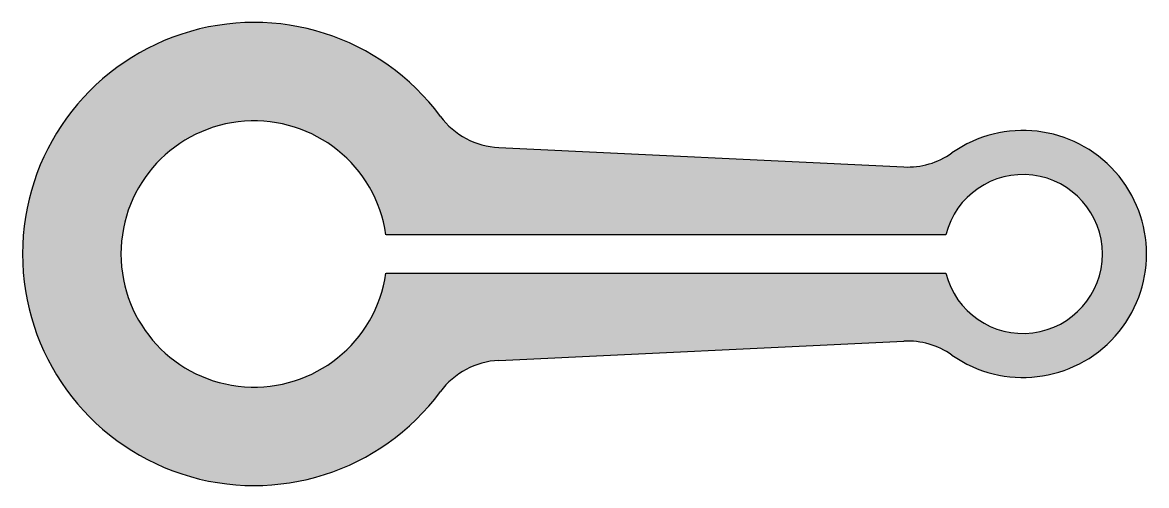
# Model space of a CAD drawing. Header units: millimetres. Extents: x 2503 to 2649, y 1473 to 1533.
import ezdxf

# ---------------------------------------------------------------- set-up
doc = ezdxf.new("R2010")
doc.units = ezdxf.units.MM

msp = doc.modelspace()

# ---------------------------------------------------------------- hatches: boundary and pattern name
at = {"true_color": 0xed1f24}
h = msp.add_hatch(color=240, dxfattribs=at)
h.dxf.hatch_style = 1
h.paths.add_polyline_path([(2557.09, 1520.42, 3.03506), (2557.09, 1484.76, -0.225349), (2564.66, 1488.8), (2617.1, 1491.3, -0.166494), (2623.32, 1489.49, 1.924298), (2623.32, 1515.68, -0.166495), (2617.1, 1513.88), (2564.66, 1516.38, -0.22535)])
h.paths.add_polyline_path([(2550.04, 1505.09), (2622.54, 1505.09, -8.104879), (2622.54, 1500.09), (2550.04, 1500.09, -13.731089)], flags=16)

# ---------------------------------------------------------------- linework, layer by layer
for p, q in [((2564.66, 1516.38), (2617.1, 1513.88)), ((2622.54, 1505.09), (2550.04, 1505.09)), ((2550.04, 1500.09), (2622.54, 1500.09)), ((2564.66, 1488.8), (2617.1, 1491.3))]:
    msp.add_line(p, q)
for centre, radius, start, end in [((2532.97, 1502.59), 30, 36.4723, 323.5276), ((2532.97, 1502.59), 17.25, 8.3307, 351.6693), ((2565.13, 1526.37), 10, 216.4723, 267.2701), ((2632.52, 1502.59), 16, 234.9191, 125.081), ((2617.57, 1523.86), 10, 267.2701, 305.081), ((2632.52, 1502.59), 10.29, 194.0675, 165.9325), ((2617.57, 1481.31), 10, 54.9191, 92.7299), ((2565.13, 1478.81), 10, 92.7299, 143.5276)]:
    msp.add_arc(centre, radius, start, end)

doc.saveas('drawing.dxf')
